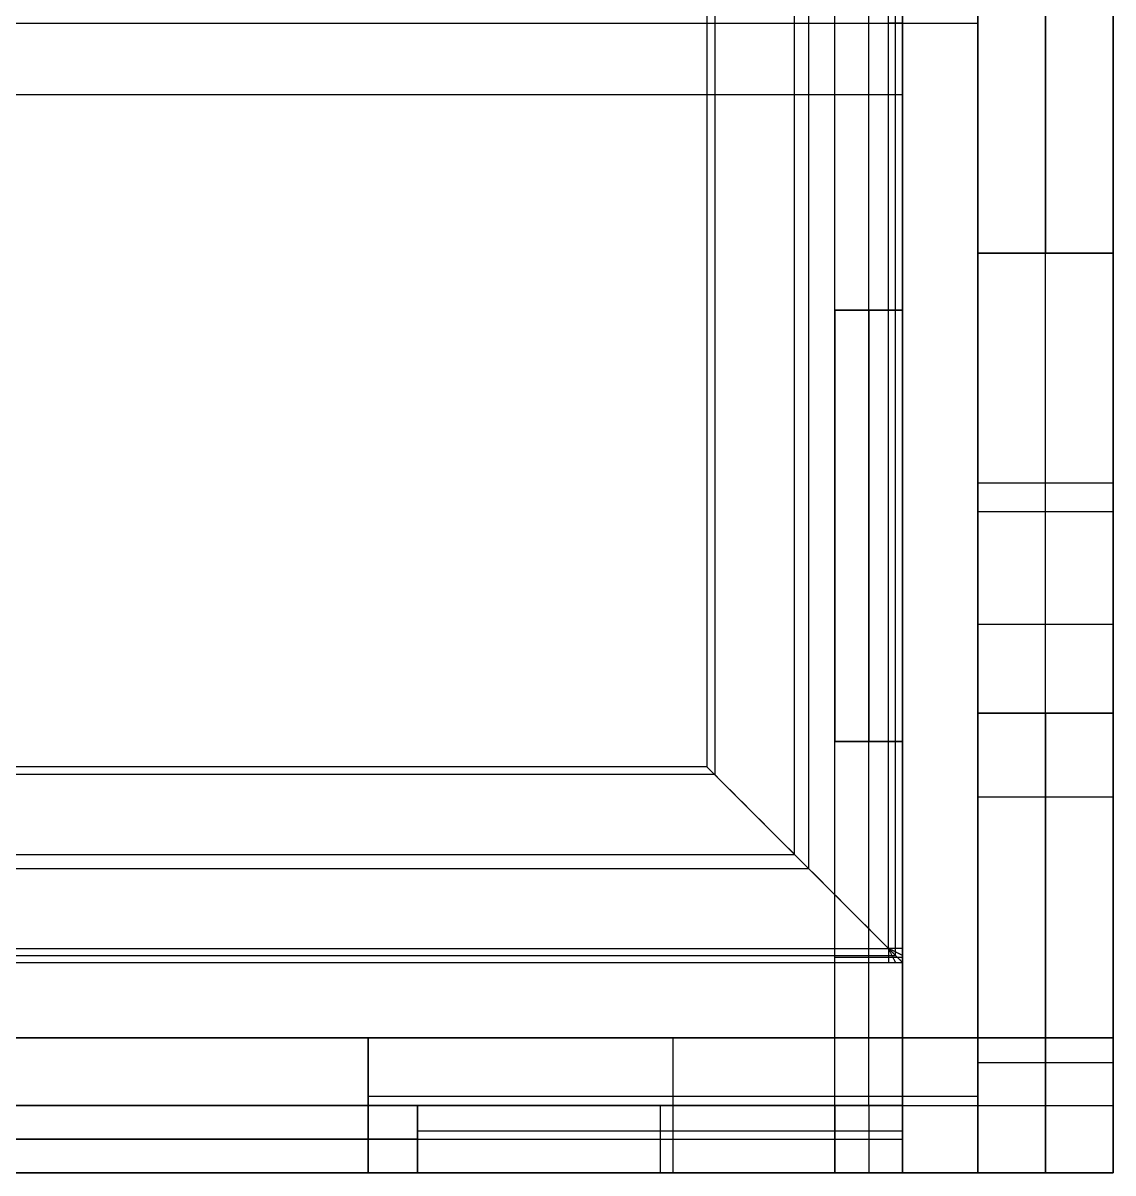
# Model space of a CAD drawing. Header units: millimetres. Extents: x -9556 to -1947, y -3269 to 306.
# Drawn here: x -3080.6 to -2935.5, y 0 to 153 of the extents above; entities that cross this region are included whole.
import ezdxf

# ---------------------------------------------------------------- set-up
doc = ezdxf.new("R2010")
doc.units = ezdxf.units.MM
doc.header["$MEASUREMENT"] = 0
for name, color, linetype, true_color in [('2 TRAY TROLLEY$ASSEMBLED$SINGLE BOX', 7, 'Continuous', 0x000000), ('2 TRAY TROLLEY$ASSEMBLED$TRAY', 7, 'Continuous', 0x000000), ('2 TRAY TROLLEY$ASSEMBLED$TROLLY', 7, 'Continuous', 0x000000)]:
    doc.layers.add(name, color=color, linetype=linetype, true_color=true_color)

msp = doc.modelspace()

# ---------------------------------------------------------------- linework, layer by layer
at = {"layer": '2 TRAY TROLLEY$ASSEMBLED$SINGLE BOX', "color": 5, "true_color": 0x0000ff}
for p, q in [((-2972.54, 9, 467), (-2972.54, 278, 467)), ((-2968.04, 9, 467), (-2968.04, 278, 467)), ((-2963.54, 278, 467), (-2963.54, 9, 467)), ((-2972.54, 143.5, 109), (-2963.54, 143.5, 109)), ((-2972.54, 143.5, 467), (-2963.54, 143.5, 467)), ((-2972.54, 57.4, 100), (-2972.54, 114.8, 100)), ((-2968.04, 114.8, 100), (-2968.04, 57.4, 100)), ((-2963.54, 57.4, 100), (-2963.54, 114.8, 100)), ((-2972.54, 28.7, 109), (-2963.54, 28.7, 109)), ((-2963.54, 9, 441.43), (-2972.54, 9, 441.43)), ((-2963.54, 9, 339.14), (-2972.54, 9, 339.14)), ((-2963.54, 9, 236.86), (-2972.54, 9, 236.86)), ((-2963.54, 9, 134.57), (-2972.54, 9, 134.57)), ((-2972.54, 0, 364.71), (-2972.54, 0, 415.86)), ((-2972.54, 0, 262.43), (-2972.54, 0, 313.57)), ((-2972.54, 0, 160.14), (-2972.54, 0, 211.29)), ((-2972.54, 0, 283.5), (-2963.54, 0, 283.5)), ((-2968.04, 0, 364.71), (-2968.04, 0, 415.86)), ((-2968.04, 0, 262.43), (-2968.04, 0, 313.57)), ((-2968.04, 0, 160.14), (-2968.04, 0, 211.29)), ((-2963.54, 0, 415.86), (-2963.54, 0, 364.71)), ((-2963.54, 0, 313.57), (-2963.54, 0, 262.43)), ((-2963.54, 0, 211.29), (-2963.54, 0, 160.14))]:
    msp.add_line(p, q, dxfattribs=at)
at = {"layer": '2 TRAY TROLLEY$ASSEMBLED$SINGLE BOX', "color": 6, "true_color": 0xff00ff}
for p, q in [((-2963.54, 114.8, 100), (-2963.54, 172.2, 100)), ((-2963.54, 172.2, 109), (-2963.54, 114.8, 109)), ((-2963.54, 114.8, 104.5), (-2963.54, 172.2, 104.5)), ((-2963.54, 143.5, 100), (-2963.54, 143.5, 109)), ((-2972.54, 114.8, 104.5), (-2972.54, 57.4, 104.5)), ((-2963.54, 114.8, 104.5), (-2972.54, 114.8, 104.5)), ((-2968.04, 114.8, 109), (-2968.04, 114.8, 100)), ((-2972.54, 86.1, 109), (-2972.54, 86.1, 100)), ((-2972.54, 57.4, 104.5), (-2963.54, 57.4, 104.5)), ((-2968.04, 57.4, 109), (-2968.04, 57.4, 100)), ((-2963.54, 0, 100), (-2963.54, 57.4, 100)), ((-2963.54, 57.4, 109), (-2963.54, 0, 109)), ((-2963.54, 0, 104.5), (-2963.54, 57.4, 104.5)), ((-2963.54, 28.7, 100), (-2963.54, 28.7, 109)), ((-3028.09, 9, 104.5), (-3092.64, 9, 104.5)), ((-3060.36, 9, 109), (-3060.36, 9, 100)), ((-3028.09, 0, 104.5), (-3028.09, 9, 104.5)), ((-3028.09, 4.5, 109), (-3028.09, 4.5, 100)), ((-2963.54, 0, 109), (-3028.09, 0, 109)), ((-3028.09, 0, 100), (-2963.54, 0, 100)), ((-3028.09, 0, 104.5), (-2963.54, 0, 104.5)), ((-2995.82, 0, 100), (-2995.82, 0, 109))]:
    msp.add_line(p, q, dxfattribs=at)
at = {"layer": '2 TRAY TROLLEY$ASSEMBLED$SINGLE BOX', "color": 96, "true_color": 0x007f00}
for p, q in [((-2963.54, 9, 467), (-3673.54, 9, 467)), ((-3092.64, 9, 100), (-3028.09, 9, 100)), ((-2995.82, 9, 109), (-2995.82, 0, 109)), ((-2972.54, 0, 160.14), (-2972.54, 9, 160.14)), ((-2972.54, 0, 211.29), (-2972.54, 9, 211.29)), ((-2972.54, 9, 313.57), (-2972.54, 0, 313.57)), ((-2972.54, 0, 262.43), (-2972.54, 9, 262.43)), ((-2972.54, 9, 415.86), (-2972.54, 0, 415.86)), ((-2972.54, 0, 364.71), (-2972.54, 9, 364.71)), ((-2972.54, 9, 185.71), (-2972.54, 0, 185.71)), ((-2972.54, 9, 288), (-2972.54, 0, 288)), ((-2972.54, 9, 390.29), (-2972.54, 0, 390.29)), ((-2968.04, 9, 160.14), (-2968.04, 0, 160.14)), ((-2968.04, 9, 211.29), (-2968.04, 0, 211.29)), ((-2968.04, 9, 313.57), (-2968.04, 0, 313.57)), ((-2968.04, 9, 262.43), (-2968.04, 0, 262.43)), ((-2968.04, 9, 415.86), (-2968.04, 0, 415.86)), ((-2968.04, 9, 364.71), (-2968.04, 0, 364.71)), ((-2963.54, 9, 467), (-2963.54, 0, 467)), ((-2963.54, 9, 211.29), (-2963.54, 9, 262.43)), ((-2963.54, 9, 313.57), (-2963.54, 9, 364.71)), ((-2963.54, 9, 415.86), (-2963.54, 9, 467)), ((-2963.54, 9, 109), (-2963.54, 9, 160.14)), ((-2963.54, 5.58, 109), (-3028.09, 5.58, 109)), ((-3673.54, 4.5, 467), (-2963.54, 4.5, 467)), ((-3028.09, 4.5, 100), (-3092.64, 4.5, 100)), ((-2963.54, 4.5, 467), (-2963.54, 4.5, 415.86)), ((-2963.54, 4.5, 262.43), (-2963.54, 4.5, 211.29)), ((-2963.54, 4.5, 364.71), (-2963.54, 4.5, 313.57)), ((-2963.54, 4.5, 160.14), (-2963.54, 4.5, 109)), ((-3673.54, 0, 467), (-2963.54, 0, 467)), ((-3092.64, 0, 100), (-3028.09, 0, 100)), ((-2963.54, 0, 211.29), (-2963.54, 0, 262.43)), ((-2963.54, 0, 313.57), (-2963.54, 0, 364.71)), ((-2963.54, 0, 415.86), (-2963.54, 0, 467)), ((-2963.54, 0, 109), (-2963.54, 0, 160.14))]:
    msp.add_line(p, q, dxfattribs=at)
at = {"layer": '2 TRAY TROLLEY$ASSEMBLED$SINGLE BOX', "color": 5, "true_color": 0x0000ff}
for points in [[(-2972.54, 0, 283.5), (-2972.54, 143.5, 283.5), (-2972.54, 287, 283.5)], [(-2963.54, 0, 283.5), (-2963.54, 143.5, 283.5), (-2963.54, 287, 283.5)], [(-2972.54, 114.8, 109), (-2972.54, 143.5, 109), (-2972.54, 172.2, 109)], [(-2963.54, 172.2, 109), (-2963.54, 143.5, 109), (-2963.54, 114.8, 109)], [(-2972.54, 143.5, 109), (-2972.54, 143.5, 288), (-2972.54, 143.5, 467)], [(-2963.54, 143.5, 109), (-2963.54, 143.5, 288), (-2963.54, 143.5, 467)], [(-2972.54, 114.8, 109), (-2972.54, 114.8, 104.5), (-2972.54, 114.8, 100)], [(-2972.54, 114.8, 100), (-2968.04, 114.8, 100), (-2963.54, 114.8, 100)], [(-2963.54, 114.8, 109), (-2968.04, 114.8, 109), (-2972.54, 114.8, 109)], [(-2963.54, 114.8, 100), (-2963.54, 114.8, 104.5), (-2963.54, 114.8, 109)], [(-2972.54, 57.4, 100), (-2972.54, 57.4, 104.5), (-2972.54, 57.4, 109)], [(-2963.54, 57.4, 100), (-2968.04, 57.4, 100), (-2972.54, 57.4, 100)], [(-2972.54, 57.4, 109), (-2968.04, 57.4, 109), (-2963.54, 57.4, 109)], [(-2972.54, 9, 109), (-2972.54, 33.2, 109), (-2972.54, 57.4, 109)], [(-2963.54, 57.4, 109), (-2963.54, 57.4, 104.5), (-2963.54, 57.4, 100)], [(-2963.54, 57.4, 109), (-2963.54, 33.2, 109), (-2963.54, 9, 109)], [(-2972.54, 0, 415.86), (-2972.54, 4.5, 415.86), (-2972.54, 9, 415.86)], [(-2972.54, 9, 467), (-2972.54, 9, 441.43), (-2972.54, 9, 415.86)], [(-2963.54, 9, 467), (-2968.04, 9, 467), (-2972.54, 9, 467)], [(-2972.54, 9, 415.86), (-2968.04, 9, 415.86), (-2963.54, 9, 415.86)], [(-2972.54, 0, 313.57), (-2972.54, 4.5, 313.57), (-2972.54, 9, 313.57)], [(-2972.54, 9, 364.71), (-2972.54, 4.5, 364.71), (-2972.54, 0, 364.71)], [(-2972.54, 9, 364.71), (-2972.54, 9, 339.14), (-2972.54, 9, 313.57)], [(-2972.54, 9, 313.57), (-2968.04, 9, 313.57), (-2963.54, 9, 313.57)], [(-2963.54, 9, 364.71), (-2968.04, 9, 364.71), (-2972.54, 9, 364.71)], [(-2972.54, 0, 211.29), (-2972.54, 4.5, 211.29), (-2972.54, 9, 211.29)], [(-2972.54, 9, 262.43), (-2972.54, 4.5, 262.43), (-2972.54, 0, 262.43)], [(-2972.54, 9, 262.43), (-2972.54, 9, 236.86), (-2972.54, 9, 211.29)], [(-2972.54, 9, 211.29), (-2968.04, 9, 211.29), (-2963.54, 9, 211.29)], [(-2963.54, 9, 262.43), (-2968.04, 9, 262.43), (-2972.54, 9, 262.43)], [(-2972.54, 9, 109), (-2968.04, 9, 109), (-2963.54, 9, 109)], [(-2972.54, 9, 160.14), (-2972.54, 4.5, 160.14), (-2972.54, 0, 160.14)], [(-2972.54, 9, 160.14), (-2972.54, 9, 134.57), (-2972.54, 9, 109)], [(-2963.54, 9, 160.14), (-2968.04, 9, 160.14), (-2972.54, 9, 160.14)], [(-2963.54, 9, 415.86), (-2963.54, 4.5, 415.86), (-2963.54, 0, 415.86)], [(-2963.54, 9, 415.86), (-2963.54, 9, 441.43), (-2963.54, 9, 467)], [(-2963.54, 9, 313.57), (-2963.54, 4.5, 313.57), (-2963.54, 0, 313.57)], [(-2963.54, 0, 364.71), (-2963.54, 4.5, 364.71), (-2963.54, 9, 364.71)], [(-2963.54, 9, 313.57), (-2963.54, 9, 339.14), (-2963.54, 9, 364.71)], [(-2963.54, 9, 211.29), (-2963.54, 4.5, 211.29), (-2963.54, 0, 211.29)], [(-2963.54, 0, 262.43), (-2963.54, 4.5, 262.43), (-2963.54, 9, 262.43)], [(-2963.54, 9, 211.29), (-2963.54, 9, 236.86), (-2963.54, 9, 262.43)], [(-2963.54, 0, 160.14), (-2963.54, 4.5, 160.14), (-2963.54, 9, 160.14)], [(-2963.54, 9, 109), (-2963.54, 9, 134.57), (-2963.54, 9, 160.14)], [(-2963.54, 0, 415.86), (-2968.04, 0, 415.86), (-2972.54, 0, 415.86)], [(-2963.54, 0, 313.57), (-2968.04, 0, 313.57), (-2972.54, 0, 313.57)], [(-2972.54, 0, 364.71), (-2968.04, 0, 364.71), (-2963.54, 0, 364.71)], [(-2963.54, 0, 211.29), (-2968.04, 0, 211.29), (-2972.54, 0, 211.29)], [(-2972.54, 0, 262.43), (-2968.04, 0, 262.43), (-2963.54, 0, 262.43)], [(-2972.54, 0, 160.14), (-2968.04, 0, 160.14), (-2963.54, 0, 160.14)]]:
    msp.add_open_spline(points, degree=2, dxfattribs=at)
at = {"layer": '2 TRAY TROLLEY$ASSEMBLED$SINGLE BOX', "color": 6, "true_color": 0xff00ff}
for points in [[(-3673.54, 143.5, 100), (-3318.54, 143.5, 100), (-2963.54, 143.5, 100)], [(-3673.54, 143.5, 109), (-3318.54, 143.5, 109), (-2963.54, 143.5, 109)], [(-2972.54, 114.8, 100), (-2972.54, 86.1, 100), (-2972.54, 57.4, 100)], [(-2963.54, 114.8, 100), (-2968.04, 114.8, 100), (-2972.54, 114.8, 100)], [(-2972.54, 57.4, 109), (-2972.54, 86.1, 109), (-2972.54, 114.8, 109)], [(-2972.54, 114.8, 109), (-2968.04, 114.8, 109), (-2963.54, 114.8, 109)], [(-2972.54, 114.8, 100), (-2972.54, 114.8, 104.5), (-2972.54, 114.8, 109)], [(-2963.54, 114.8, 100), (-2963.54, 114.8, 104.5), (-2963.54, 114.8, 109)], [(-2972.54, 57.4, 100), (-2968.04, 57.4, 100), (-2963.54, 57.4, 100)], [(-2963.54, 57.4, 109), (-2968.04, 57.4, 109), (-2972.54, 57.4, 109)], [(-2972.54, 57.4, 100), (-2972.54, 57.4, 104.5), (-2972.54, 57.4, 109)], [(-2963.54, 57.4, 109), (-2963.54, 57.4, 104.5), (-2963.54, 57.4, 100)], [(-3028.09, 9, 100), (-3060.36, 9, 100), (-3092.64, 9, 100)], [(-3092.64, 9, 109), (-3060.36, 9, 109), (-3028.09, 9, 109)], [(-3028.09, 0, 100), (-3028.09, 4.5, 100), (-3028.09, 9, 100)], [(-3028.09, 9, 109), (-3028.09, 4.5, 109), (-3028.09, 0, 109)], [(-3028.09, 9, 100), (-3028.09, 9, 104.5), (-3028.09, 9, 109)], [(-3028.09, 0, 100), (-3028.09, 0, 104.5), (-3028.09, 0, 109)], [(-2963.54, 0, 109), (-2963.54, 0, 104.5), (-2963.54, 0, 100)]]:
    msp.add_open_spline(points, degree=2, dxfattribs=at)
at = {"layer": '2 TRAY TROLLEY$ASSEMBLED$SINGLE BOX', "color": 96, "true_color": 0x007f00}
for points in [[(-3664.54, 9, 283.5), (-3318.54, 9, 283.5), (-2972.54, 9, 283.5)], [(-3028.09, 9, 100), (-3028.09, 4.5, 100), (-3028.09, 0, 100)], [(-3028.09, 9, 109), (-3028.09, 9, 104.5), (-3028.09, 9, 100)], [(-3028.09, 9, 109), (-2995.82, 9, 109), (-2963.54, 9, 109)], [(-3028.09, 0, 109), (-3028.09, 4.5, 109), (-3028.09, 9, 109)], [(-2972.54, 9, 160.14), (-2968.04, 9, 160.14), (-2963.54, 9, 160.14)], [(-2972.54, 9, 211.29), (-2972.54, 9, 185.71), (-2972.54, 9, 160.14)], [(-2963.54, 9, 211.29), (-2968.04, 9, 211.29), (-2972.54, 9, 211.29)], [(-2963.54, 9, 313.57), (-2968.04, 9, 313.57), (-2972.54, 9, 313.57)], [(-2972.54, 9, 262.43), (-2968.04, 9, 262.43), (-2963.54, 9, 262.43)], [(-2972.54, 9, 313.57), (-2972.54, 9, 288), (-2972.54, 9, 262.43)], [(-2963.54, 9, 415.86), (-2968.04, 9, 415.86), (-2972.54, 9, 415.86)], [(-2972.54, 9, 364.71), (-2968.04, 9, 364.71), (-2963.54, 9, 364.71)], [(-2972.54, 9, 415.86), (-2972.54, 9, 390.29), (-2972.54, 9, 364.71)], [(-2963.54, 9, 160.14), (-2963.54, 4.5, 160.14), (-2963.54, 0, 160.14)], [(-2963.54, 0, 211.29), (-2963.54, 4.5, 211.29), (-2963.54, 9, 211.29)], [(-2963.54, 0, 313.57), (-2963.54, 4.5, 313.57), (-2963.54, 9, 313.57)], [(-2963.54, 0, 262.43), (-2963.54, 4.5, 262.43), (-2963.54, 9, 262.43)], [(-2963.54, 0, 415.86), (-2963.54, 4.5, 415.86), (-2963.54, 9, 415.86)], [(-2963.54, 0, 364.71), (-2963.54, 4.5, 364.71), (-2963.54, 9, 364.71)], [(-2963.54, 9, 109), (-2963.54, 4.5, 109), (-2963.54, 0, 109)], [(-3028.09, 5.58, 109), (-3028.09, 5.58, 104.5), (-3028.09, 5.58, 100)], [(-3664.54, 0, 283.5), (-3318.54, 0, 283.5), (-2972.54, 0, 283.5)], [(-3028.09, 0, 100), (-3028.09, 0, 104.5), (-3028.09, 0, 109)], [(-2963.54, 0, 109), (-2995.82, 0, 109), (-3028.09, 0, 109)], [(-2963.54, 0, 160.14), (-2968.04, 0, 160.14), (-2972.54, 0, 160.14)], [(-2972.54, 0, 160.14), (-2972.54, 0, 185.71), (-2972.54, 0, 211.29)], [(-2972.54, 0, 211.29), (-2968.04, 0, 211.29), (-2963.54, 0, 211.29)], [(-2972.54, 0, 313.57), (-2968.04, 0, 313.57), (-2963.54, 0, 313.57)], [(-2963.54, 0, 262.43), (-2968.04, 0, 262.43), (-2972.54, 0, 262.43)], [(-2972.54, 0, 262.43), (-2972.54, 0, 288), (-2972.54, 0, 313.57)], [(-2972.54, 0, 415.86), (-2968.04, 0, 415.86), (-2963.54, 0, 415.86)], [(-2963.54, 0, 364.71), (-2968.04, 0, 364.71), (-2972.54, 0, 364.71)], [(-2972.54, 0, 364.71), (-2972.54, 0, 390.29), (-2972.54, 0, 415.86)]]:
    msp.add_open_spline(points, degree=2, dxfattribs=at)
at = {"layer": '2 TRAY TROLLEY$ASSEMBLED$TRAY', "color": 1, "true_color": 0xff0000}
for points, degree in [([(-2965.42, 29.87, 522.34), (-2965.42, 153, 522.34), (-2965.42, 276.13, 522.34)], 2), ([(-2964.48, 29.87, 521.17), (-2964.48, 153, 521.17), (-2964.48, 276.13, 521.17)], 2), ([(-2963.54, 29.87, 520), (-2963.54, 153, 520), (-2963.54, 276.13, 520)], 2), ([(-2976.04, 40.5, 510), (-2976.04, 153, 510), (-2976.04, 265.5, 510)], 2), ([(-2977.92, 42.37, 512.34), (-2977.92, 153, 512.34), (-2977.92, 263.63, 512.34)], 2), ([(-2988.54, 253, 500), (-2988.54, 153, 500), (-2988.54, 53, 500)], 2), ([(-2989.6, 251.95, 503), (-2989.6, 153, 503), (-2989.6, 54.05, 503)], 2), ([(-3288.54, 153, 500), (-3138.54, 153, 500), (-2988.54, 153, 500)], 2), ([(-3287.49, 153, 503), (-3138.54, 153, 503), (-2989.6, 153, 503)], 2), ([(-2989.6, 153, 503), (-2981.54, 153, 509.45), (-2973.48, 153, 515.9), (-2965.42, 153, 522.34)], 3), ([(-2988.54, 153, 500), (-2980.21, 153, 506.67), (-2971.88, 153, 513.33), (-2963.54, 153, 520)], 3), ([(-2963.54, 153, 520), (-2964.48, 153, 521.17), (-2965.42, 153, 522.34)], 2), ([(-2989.6, 54.05, 503), (-3138.54, 54.05, 503), (-3287.49, 54.05, 503)], 2), ([(-2965.42, 29.87, 522.34), (-2973.48, 37.93, 515.9), (-2981.54, 45.99, 509.45), (-2989.6, 54.05, 503)], 3), ([(-2988.54, 53, 500), (-3138.54, 53, 500), (-3288.54, 53, 500)], 2), ([(-2988.54, 53, 500), (-2980.21, 44.67, 506.67), (-2971.88, 36.33, 513.33), (-2963.54, 28, 520)], 3), ([(-3299.17, 42.37, 512.34), (-3138.54, 42.37, 512.34), (-2977.92, 42.37, 512.34)], 2), ([(-3301.04, 40.5, 510), (-3138.54, 40.5, 510), (-2976.04, 40.5, 510)], 2), ([(-3311.67, 29.87, 522.34), (-3138.54, 29.87, 522.34), (-2965.42, 29.87, 522.34)], 2), ([(-2963.54, 28, 520), (-2964.48, 28.94, 521.17), (-2965.42, 29.87, 522.34)], 2), ([(-2965.42, 29.87, 522.34), (-2965.42, 28.94, 521.17), (-2965.42, 28, 520)], 2), ([(-2963.54, 29.87, 520), (-2964.48, 29.87, 521.17), (-2965.42, 29.87, 522.34)], 2), ([(-2964.48, 28, 520), (-2964.95, 28.94, 521.17), (-2965.42, 29.87, 522.34)], 2), ([(-2963.54, 28.94, 520), (-2964.48, 29.41, 521.17), (-2965.42, 29.87, 522.34)], 2), ([(-2964.48, 28.94, 521.17), (-2964.48, 29.41, 521.17), (-2964.48, 29.87, 521.17)], 2), ([(-2963.54, 28, 520), (-2963.54, 28.94, 520), (-2963.54, 29.87, 520)], 2), ([(-3311.67, 28.94, 521.17), (-3138.54, 28.94, 521.17), (-2965.42, 28.94, 521.17)], 2), ([(-3311.67, 28, 520), (-3138.54, 28, 520), (-2965.42, 28, 520)], 2), ([(-2965.42, 28.94, 521.17), (-2964.95, 28.94, 521.17), (-2964.48, 28.94, 521.17)], 2), ([(-2965.42, 28, 520), (-2964.48, 28, 520), (-2963.54, 28, 520)], 2)]:
    msp.add_open_spline(points, degree=degree, dxfattribs=at)
at = {"layer": '2 TRAY TROLLEY$ASSEMBLED$TROLLY', "color": 96, "true_color": 0x007f00}
for p, q in [((-2953.54, 306, 341), (-2953.54, 0, 341)), ((-2935.54, 306, 341), (-2935.54, 0, 341)), ((-2953.54, 122.4, 100), (-2935.54, 122.4, 100)), ((-2953.54, 122.4, 500), (-2935.54, 122.4, 500)), ((-2953.54, 122.4, 482), (-2935.54, 122.4, 482)), ((-2935.54, 122.4, 91), (-2953.54, 122.4, 91)), ((-2935.54, 122.4, 491), (-2953.54, 122.4, 491)), ((-2935.54, 91.8, 100), (-2953.54, 91.8, 100)), ((-2935.54, 91.8, 500), (-2953.54, 91.8, 500)), ((-2935.54, 91.8, 482), (-2953.54, 91.8, 482)), ((-2953.54, 61.2, 100), (-2935.54, 61.2, 100)), ((-2935.54, 61.2, 482), (-2953.54, 61.2, 482)), ((-2953.54, 61.2, 500), (-2935.54, 61.2, 500)), ((-2935.54, 61.2, 91), (-2953.54, 61.2, 91)), ((-2935.54, 61.2, 491), (-2953.54, 61.2, 491)), ((-2953.54, 18, 516), (-2935.54, 18, 516)), ((-2935.54, 18, 550), (-2953.54, 18, 550)), ((-2953.54, 18, 533), (-2935.54, 18, 533)), ((-2953.54, 9, 550), (-2935.54, 9, 550)), ((-2953.54, 9, 516), (-2935.54, 9, 516)), ((-2935.54, 0, 550), (-2953.54, 0, 550)), ((-2953.54, 0, 341), (-2935.54, 0, 341)), ((-2944.54, 0, 82), (-2944.54, 0, 516))]:
    msp.add_line(p, q, dxfattribs=at)
at = {"layer": '2 TRAY TROLLEY$ASSEMBLED$TROLLY', "color": 5, "true_color": 0x0000ff}
for p, q in [((-3683.54, 153, 100), (-2953.54, 153, 100)), ((-3683.54, 153, 82), (-2953.54, 153, 82)), ((-3683.54, 153, 500), (-2953.54, 153, 500)), ((-3683.54, 153, 482), (-2953.54, 153, 482)), ((-3075.21, 18, 500), (-3075.21, 18, 482)), ((-3034.66, 18, 482), (-3034.66, 18, 500)), ((-3034.66, 9, 500), (-3034.66, 9, 482)), ((-3683.54, 0, 91), (-2953.54, 0, 91)), ((-3034.66, 0, 491), (-2953.54, 0, 491))]:
    msp.add_line(p, q, dxfattribs=at)
at = {"layer": '2 TRAY TROLLEY$ASSEMBLED$TROLLY', "color": 6, "true_color": 0xff00ff}
for p, q in [((-2953.54, 18, 516), (-3683.54, 18, 516)), ((-2994.1, 18, 500), (-2994.1, 0, 500)), ((-3034.66, 10.23, 500), (-2953.54, 10.23, 500)), ((-3701.54, 9, 550), (-2935.54, 9, 550)), ((-3034.66, 9, 482), (-3115.77, 9, 482)), ((-2935.54, 9, 550), (-2935.54, 9, 516)), ((-2953.54, 0, 516), (-3683.54, 0, 516))]:
    msp.add_line(p, q, dxfattribs=at)
at = {"layer": '2 TRAY TROLLEY$ASSEMBLED$TROLLY', "color": 96, "true_color": 0x007f00}
for points in [[(-2953.54, 50, 600), (-2953.54, 153, 600), (-2953.54, 256, 600)], [(-2944.54, 50, 600), (-2944.54, 153, 600), (-2944.54, 256, 600)], [(-2935.54, 50, 600), (-2935.54, 153, 600), (-2935.54, 256, 600)], [(-2953.54, 88, 570), (-2953.54, 153, 570), (-2953.54, 218, 570)], [(-2953.54, 218, 540), (-2953.54, 153, 540), (-2953.54, 88, 540)], [(-2935.54, 218, 570), (-2935.54, 153, 570), (-2935.54, 88, 570)], [(-2935.54, 88, 540), (-2935.54, 153, 540), (-2935.54, 218, 540)], [(-2953.54, 183.6, 82), (-2953.54, 153, 82), (-2953.54, 122.4, 82)], [(-2944.54, 183.6, 82), (-2944.54, 153, 82), (-2944.54, 122.4, 82)], [(-2935.54, 183.6, 82), (-2935.54, 153, 82), (-2935.54, 122.4, 82)], [(-2953.54, 61.2, 100), (-2953.54, 91.8, 100), (-2953.54, 122.4, 100)], [(-2953.54, 122.4, 100), (-2953.54, 122.4, 91), (-2953.54, 122.4, 82)], [(-2953.54, 122.4, 82), (-2944.54, 122.4, 82), (-2935.54, 122.4, 82)], [(-2953.54, 61.2, 500), (-2953.54, 91.8, 500), (-2953.54, 122.4, 500)], [(-2953.54, 122.4, 500), (-2953.54, 122.4, 491), (-2953.54, 122.4, 482)], [(-2953.54, 122.4, 482), (-2953.54, 91.8, 482), (-2953.54, 61.2, 482)], [(-2935.54, 122.4, 100), (-2935.54, 91.8, 100), (-2935.54, 61.2, 100)], [(-2935.54, 122.4, 82), (-2935.54, 122.4, 91), (-2935.54, 122.4, 100)], [(-2935.54, 122.4, 500), (-2935.54, 91.8, 500), (-2935.54, 61.2, 500)], [(-2935.54, 122.4, 482), (-2935.54, 122.4, 491), (-2935.54, 122.4, 500)], [(-2935.54, 61.2, 482), (-2935.54, 91.8, 482), (-2935.54, 122.4, 482)], [(-2953.54, 88, 570), (-2944.54, 88, 570), (-2935.54, 88, 570)], [(-2953.54, 88, 540), (-2944.54, 88, 540), (-2935.54, 88, 540)], [(-2953.54, 73, 555), (-2944.54, 73, 555), (-2935.54, 73, 555)], [(-2953.54, 61.2, 82), (-2953.54, 61.2, 91), (-2953.54, 61.2, 100)], [(-2935.54, 61.2, 82), (-2944.54, 61.2, 82), (-2953.54, 61.2, 82)], [(-2953.54, 61.2, 82), (-2953.54, 30.6, 82), (-2953.54, 0, 82)], [(-2953.54, 61.2, 482), (-2953.54, 61.2, 491), (-2953.54, 61.2, 500)], [(-2944.54, 61.2, 82), (-2944.54, 30.6, 82), (-2944.54, 0, 82)], [(-2935.54, 61.2, 100), (-2935.54, 61.2, 91), (-2935.54, 61.2, 82)], [(-2935.54, 61.2, 82), (-2935.54, 30.6, 82), (-2935.54, 0, 82)], [(-2935.54, 61.2, 500), (-2935.54, 61.2, 491), (-2935.54, 61.2, 482)], [(-2935.54, 50, 600), (-2944.54, 50, 600), (-2953.54, 50, 600)], [(-2953.54, 18, 550), (-2953.54, 18, 533), (-2953.54, 18, 516)], [(-2953.54, 0, 550), (-2953.54, 9, 550), (-2953.54, 18, 550)], [(-2953.54, 18, 516), (-2953.54, 9, 516), (-2953.54, 0, 516)], [(-2935.54, 18, 516), (-2935.54, 18, 533), (-2935.54, 18, 550)], [(-2935.54, 18, 550), (-2935.54, 9, 550), (-2935.54, 0, 550)], [(-2935.54, 0, 516), (-2935.54, 9, 516), (-2935.54, 18, 516)], [(-2935.54, 14.64, 585.36), (-2944.54, 14.64, 585.36), (-2953.54, 14.64, 585.36)], [(-2953.54, 0, 82), (-2944.54, 0, 82), (-2935.54, 0, 82)], [(-2953.54, 0, 82), (-2953.54, 0, 299), (-2953.54, 0, 516)], [(-2935.54, 0, 516), (-2944.54, 0, 516), (-2953.54, 0, 516)], [(-2935.54, 0, 82), (-2935.54, 0, 299), (-2935.54, 0, 516)]]:
    msp.add_open_spline(points, degree=2, dxfattribs=at)
at = {"layer": '2 TRAY TROLLEY$ASSEMBLED$TROLLY', "color": 5, "true_color": 0x0000ff}
for points in [[(-2953.54, 122.4, 100), (-2953.54, 153, 100), (-2953.54, 183.6, 100)], [(-2953.54, 183.6, 82), (-2953.54, 153, 82), (-2953.54, 122.4, 82)], [(-2953.54, 122.4, 500), (-2953.54, 153, 500), (-2953.54, 183.6, 500)], [(-2953.54, 183.6, 482), (-2953.54, 153, 482), (-2953.54, 122.4, 482)], [(-2953.54, 153, 100), (-2953.54, 153, 91), (-2953.54, 153, 82)], [(-2953.54, 153, 500), (-2953.54, 153, 491), (-2953.54, 153, 482)], [(-2935.54, 122.4, 100), (-2944.54, 122.4, 100), (-2953.54, 122.4, 100)], [(-2953.54, 122.4, 82), (-2944.54, 122.4, 82), (-2935.54, 122.4, 82)], [(-2953.54, 122.4, 100), (-2953.54, 122.4, 91), (-2953.54, 122.4, 82)], [(-2935.54, 122.4, 500), (-2944.54, 122.4, 500), (-2953.54, 122.4, 500)], [(-2953.54, 122.4, 482), (-2944.54, 122.4, 482), (-2935.54, 122.4, 482)], [(-2953.54, 122.4, 500), (-2953.54, 122.4, 491), (-2953.54, 122.4, 482)], [(-2935.54, 61.2, 100), (-2935.54, 91.8, 100), (-2935.54, 122.4, 100)], [(-2935.54, 61.2, 82), (-2935.54, 91.8, 82), (-2935.54, 122.4, 82)], [(-2935.54, 122.4, 82), (-2935.54, 122.4, 91), (-2935.54, 122.4, 100)], [(-2935.54, 61.2, 91), (-2935.54, 91.8, 91), (-2935.54, 122.4, 91)], [(-2935.54, 61.2, 500), (-2935.54, 91.8, 500), (-2935.54, 122.4, 500)], [(-2935.54, 61.2, 482), (-2935.54, 91.8, 482), (-2935.54, 122.4, 482)], [(-2935.54, 122.4, 482), (-2935.54, 122.4, 491), (-2935.54, 122.4, 500)], [(-2935.54, 61.2, 491), (-2935.54, 91.8, 491), (-2935.54, 122.4, 491)], [(-2953.54, 61.2, 100), (-2944.54, 61.2, 100), (-2935.54, 61.2, 100)], [(-2953.54, 0, 100), (-2953.54, 30.6, 100), (-2953.54, 61.2, 100)], [(-2935.54, 61.2, 82), (-2944.54, 61.2, 82), (-2953.54, 61.2, 82)], [(-2953.54, 61.2, 82), (-2953.54, 30.6, 82), (-2953.54, 0, 82)], [(-2953.54, 61.2, 100), (-2953.54, 61.2, 91), (-2953.54, 61.2, 82)], [(-2953.54, 61.2, 500), (-2944.54, 61.2, 500), (-2935.54, 61.2, 500)], [(-2953.54, 0, 500), (-2953.54, 30.6, 500), (-2953.54, 61.2, 500)], [(-2935.54, 61.2, 482), (-2944.54, 61.2, 482), (-2953.54, 61.2, 482)], [(-2953.54, 61.2, 482), (-2953.54, 30.6, 482), (-2953.54, 0, 482)], [(-2953.54, 61.2, 500), (-2953.54, 61.2, 491), (-2953.54, 61.2, 482)], [(-2935.54, 61.2, 100), (-2935.54, 61.2, 91), (-2935.54, 61.2, 82)], [(-2935.54, 61.2, 500), (-2935.54, 61.2, 491), (-2935.54, 61.2, 482)], [(-2953.54, 30.6, 100), (-2953.54, 30.6, 91), (-2953.54, 30.6, 82)], [(-2953.54, 30.6, 500), (-2953.54, 30.6, 491), (-2953.54, 30.6, 482)], [(-3115.77, 18, 500), (-3075.21, 18, 500), (-3034.66, 18, 500)], [(-3034.66, 18, 482), (-3075.21, 18, 482), (-3115.77, 18, 482)], [(-3034.66, 18, 500), (-3034.66, 9, 500), (-3034.66, 0, 500)], [(-3034.66, 0, 482), (-3034.66, 9, 482), (-3034.66, 18, 482)], [(-3683.54, 0, 100), (-3318.54, 0, 100), (-2953.54, 0, 100)], [(-3683.54, 0, 82), (-3318.54, 0, 82), (-2953.54, 0, 82)], [(-3034.66, 0, 482), (-3034.66, 0, 491), (-3034.66, 0, 500)], [(-3034.66, 0, 500), (-2994.1, 0, 500), (-2953.54, 0, 500)], [(-3034.66, 0, 482), (-2994.1, 0, 482), (-2953.54, 0, 482)], [(-2953.54, 0, 100), (-2953.54, 0, 91), (-2953.54, 0, 82)], [(-2953.54, 0, 500), (-2953.54, 0, 491), (-2953.54, 0, 482)]]:
    msp.add_open_spline(points, degree=2, dxfattribs=at)
at = {"layer": '2 TRAY TROLLEY$ASSEMBLED$TROLLY', "color": 96, "true_color": 0x007f00}
for points, knots in [([(-2953.54, 88, 540), (-2953.54, 73, 540), (-2953.54, 73, 555), (-2953.54, 73, 570), (-2953.54, 88, 570)], [-70.685835, -70.685835, -70.685835, -47.12389, -47.12389, -23.561945, -23.561945, -23.561945]), ([(-2935.54, 88, 570), (-2935.54, 73, 570), (-2935.54, 73, 555), (-2935.54, 73, 540), (-2935.54, 88, 540)], [23.561945, 23.561945, 23.561945, 47.12389, 47.12389, 70.685835, 70.685835, 70.685835])]:
    msp.add_rational_spline(points, [1, 0.707106781187, 1, 0.707106781187, 1], degree=2, knots=knots, dxfattribs=at)
for points in [[(-2953.54, 50, 600), (-2953.54, 0, 600), (-2953.54, 0, 550)], [(-2944.54, 0, 550), (-2944.54, 0, 600), (-2944.54, 50, 600)], [(-2935.54, 0, 550), (-2935.54, 0, 600), (-2935.54, 50, 600)]]:
    msp.add_rational_spline(points, [1, 0.707106781187, 1], degree=2, dxfattribs=at)
at = {"layer": '2 TRAY TROLLEY$ASSEMBLED$TROLLY', "color": 6, "true_color": 0xff00ff}
for points in [[(-3701.54, 18, 550), (-3318.54, 18, 550), (-2935.54, 18, 550)], [(-3034.66, 18, 482), (-3075.21, 18, 482), (-3115.77, 18, 482)], [(-3034.66, 0, 482), (-3034.66, 9, 482), (-3034.66, 18, 482)], [(-3034.66, 18, 482), (-3034.66, 18, 491), (-3034.66, 18, 500)], [(-2953.54, 18, 500), (-2994.1, 18, 500), (-3034.66, 18, 500)], [(-3034.66, 18, 500), (-3034.66, 9, 500), (-3034.66, 0, 500)], [(-2935.54, 18, 516), (-2944.54, 18, 516), (-2953.54, 18, 516)], [(-2953.54, 18, 516), (-2953.54, 9, 516), (-2953.54, 0, 516)], [(-2953.54, 0, 500), (-2953.54, 9, 500), (-2953.54, 18, 500)], [(-2953.54, 18, 500), (-2953.54, 18, 508), (-2953.54, 18, 516)], [(-2935.54, 18, 550), (-2935.54, 9, 550), (-2935.54, 0, 550)], [(-2935.54, 18, 550), (-2935.54, 18, 533), (-2935.54, 18, 516)], [(-2935.54, 0, 516), (-2935.54, 9, 516), (-2935.54, 18, 516)], [(-3034.66, 10.23, 500), (-3034.66, 10.23, 491), (-3034.66, 10.23, 482)], [(-3701.54, 0, 550), (-3318.54, 0, 550), (-2935.54, 0, 550)], [(-3034.66, 0, 482), (-3075.21, 0, 482), (-3115.77, 0, 482)], [(-3034.66, 0, 500), (-3034.66, 0, 491), (-3034.66, 0, 482)], [(-3034.66, 0, 500), (-2994.1, 0, 500), (-2953.54, 0, 500)], [(-2953.54, 0, 516), (-2953.54, 0, 508), (-2953.54, 0, 500)], [(-2953.54, 0, 516), (-2944.54, 0, 516), (-2935.54, 0, 516)], [(-2935.54, 0, 550), (-2935.54, 0, 533), (-2935.54, 0, 516)]]:
    msp.add_open_spline(points, degree=2, dxfattribs=at)

doc.saveas('drawing.dxf')
